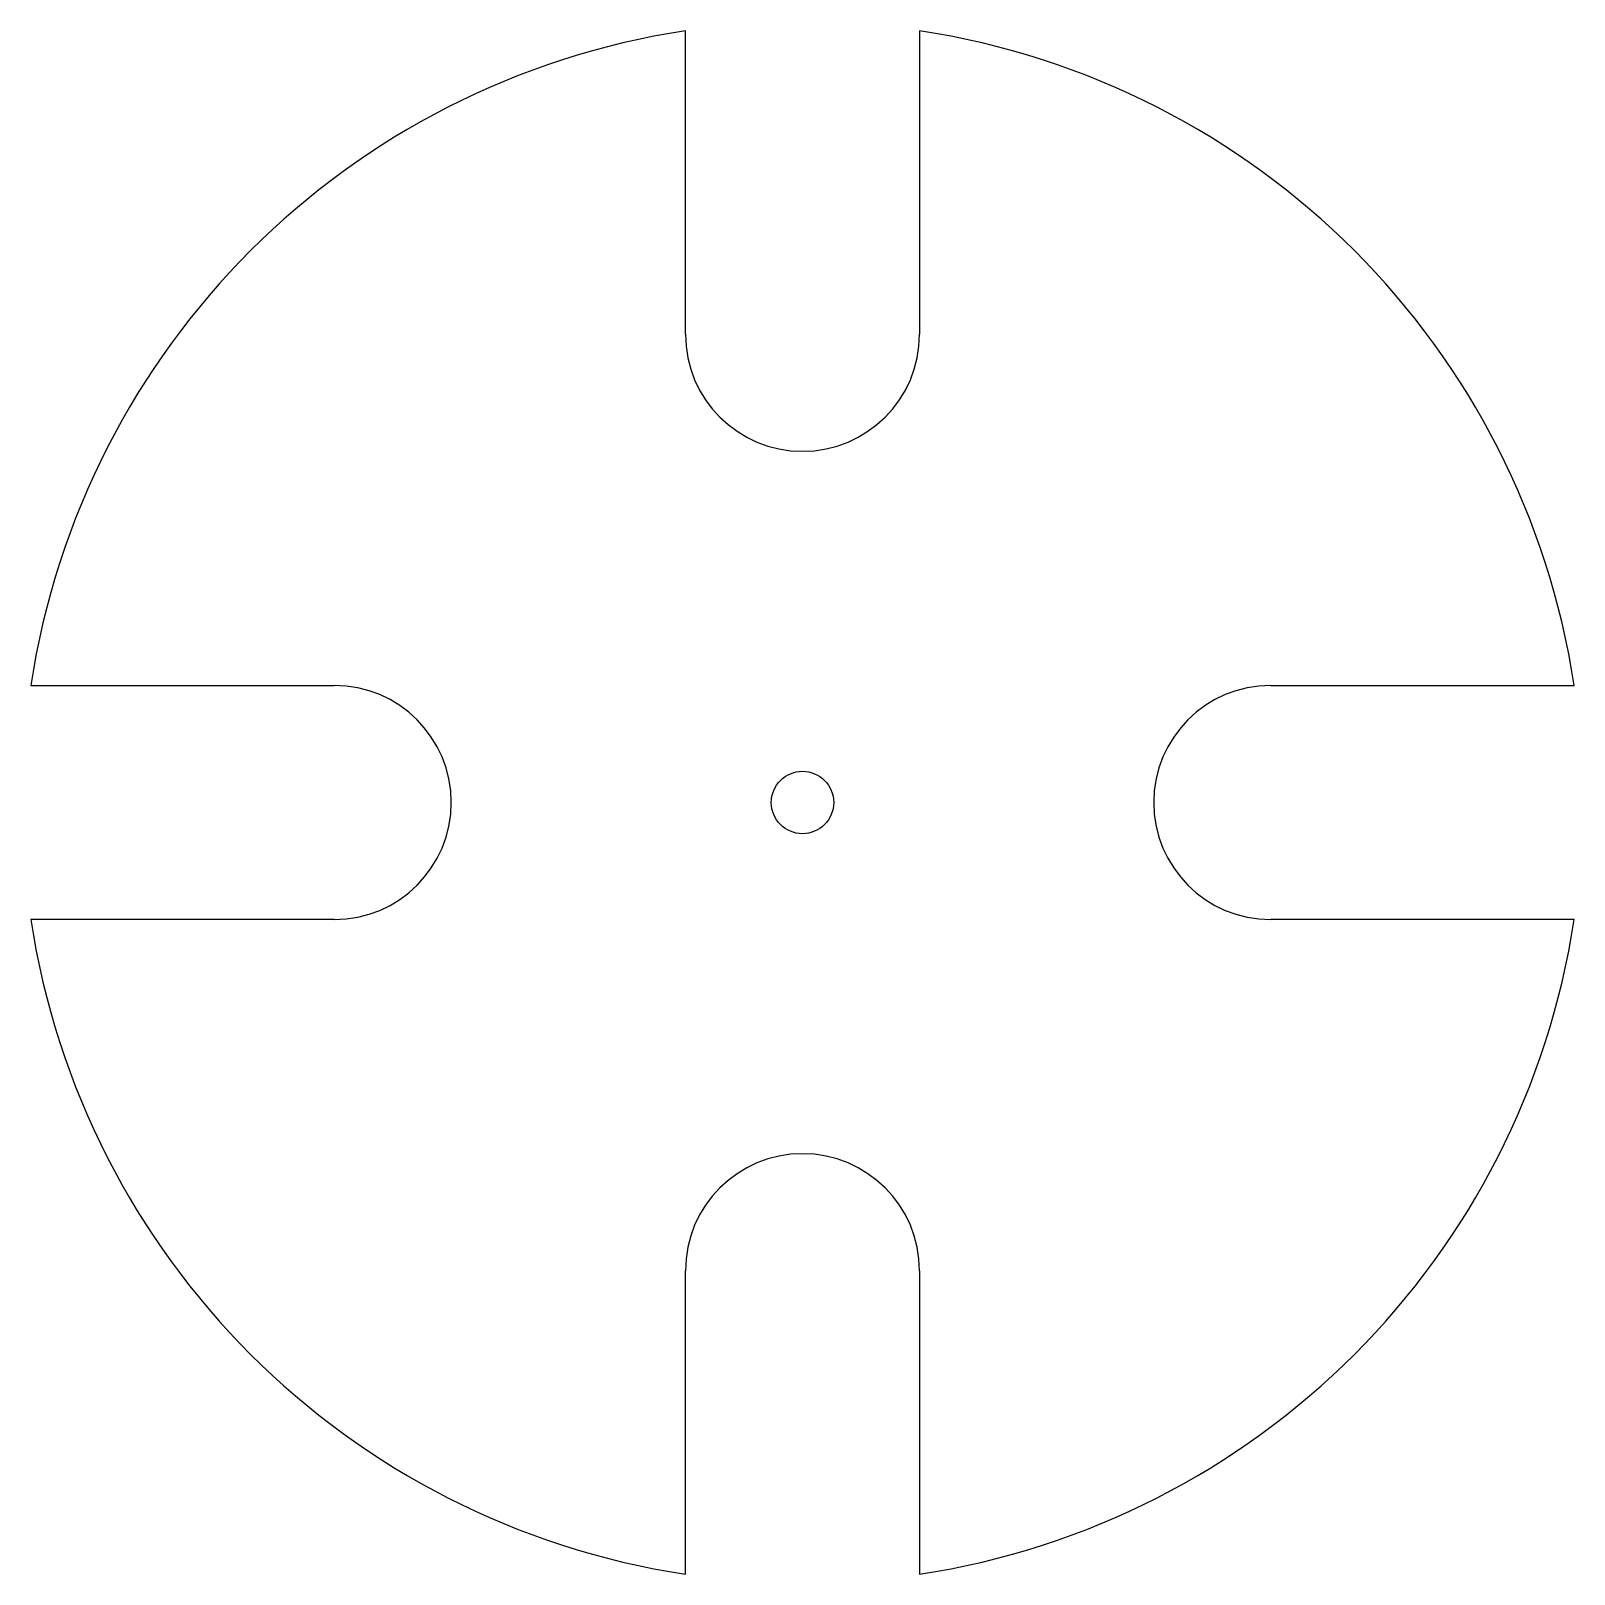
# Model space of a CAD drawing. Header units: millimetres. Extents: x -99 to 99, y -99 to 99.
import ezdxf

# ---------------------------------------------------------------- set-up
doc = ezdxf.new("R2010")
doc.units = ezdxf.units.MM

msp = doc.modelspace()

# ---------------------------------------------------------------- linework, layer by layer
at = {"color": 7, "linetype": 'Continuous', "lineweight": 25}
for p, q in [((-15, 60), (-15, 98.87)), ((15, 98.87), (15, 60)), ((-98.87, 15), (-60, 15)), ((60, 15), (98.87, 15)), ((-60, -15), (-98.87, -15)), ((98.87, -15), (60, -15)), ((-15, -98.87), (-15, -60)), ((15, -60), (15, -98.87))]:
    msp.add_line(p, q, dxfattribs=at)
msp.add_circle((0, 0), 4, dxfattribs=at)
for centre, radius, start, end in [((0, 0), 100, 8.6269, 81.3731), ((0, 0), 100, 98.6269, 171.3731), ((0, 60), 15, 180, 0), ((-60, 0), 15, 270, 90), ((60, 0), 15, 90, 270), ((0, 0), 100, 188.6269, 261.3731), ((0, 0), 100, 278.6269, 351.3731), ((0, -60), 15, 0, 180)]:
    msp.add_arc(centre, radius, start, end, dxfattribs=at)

doc.saveas('drawing.dxf')
